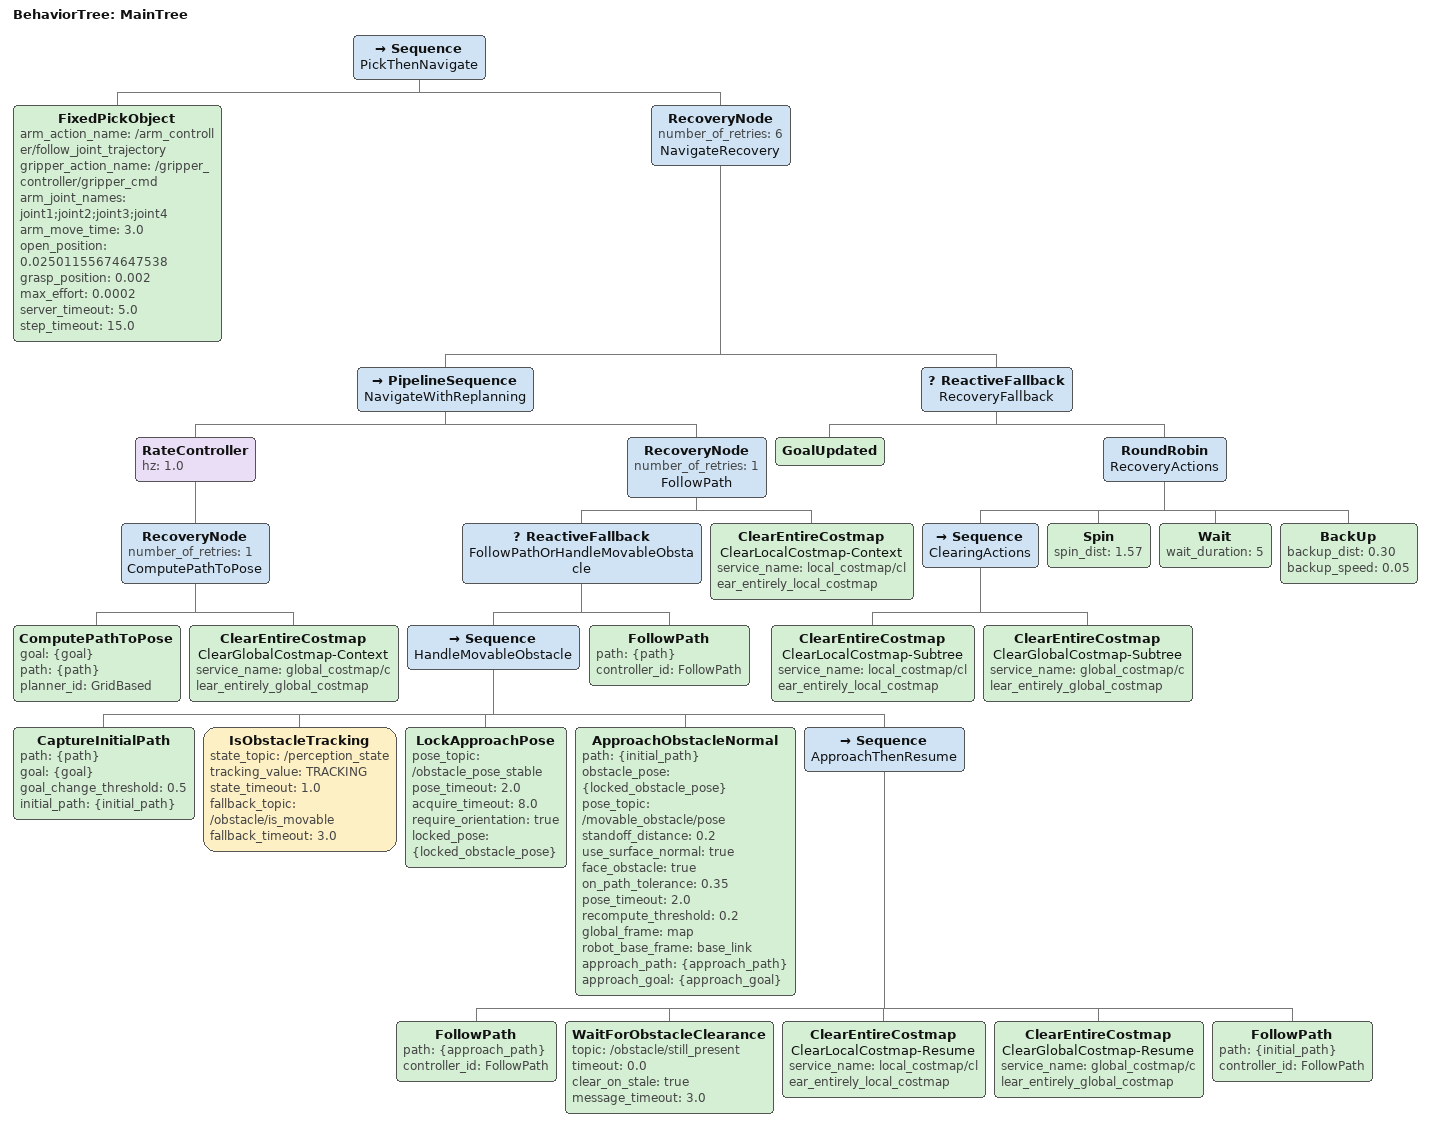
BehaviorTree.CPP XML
<root main_tree_to_execute="MainTree">
  <BehaviorTree ID="MainTree">
    <Sequence name="PickThenNavigate">

      <FixedPickObject arm_action_name="/arm_controller/follow_joint_trajectory"
                       gripper_action_name="/gripper_controller/gripper_cmd"
                       arm_joint_names="joint1;joint2;joint3;joint4"
                       arm_move_time="3.0"
                       open_position="0.02501155674647538"
                       grasp_position="0.002"
                       max_effort="0.0002"
                       server_timeout="5.0"
                       step_timeout="15.0"/>

      <RecoveryNode number_of_retries="6" name="NavigateRecovery">
        <PipelineSequence name="NavigateWithReplanning">
          <RateController hz="1.0">
            <RecoveryNode number_of_retries="1" name="ComputePathToPose">
              <ComputePathToPose goal="{goal}" path="{path}" planner_id="GridBased"/>
              <ClearEntireCostmap name="ClearGlobalCostmap-Context" service_name="global_costmap/clear_entirely_global_costmap"/>
            </RecoveryNode>
          </RateController>
          <RecoveryNode number_of_retries="1" name="FollowPath">
            <ReactiveFallback name="FollowPathOrHandleMovableObstacle">
              <Sequence name="HandleMovableObstacle">
                <CaptureInitialPath path="{path}" goal="{goal}"
                                    goal_change_threshold="0.5"
                                    initial_path="{initial_path}"/>
                <IsObstacleTracking state_topic="/perception_state"
                                    tracking_value="TRACKING"
                                    state_timeout="1.0"
                                    fallback_topic="/obstacle/is_movable"
                                    fallback_timeout="3.0"/>
                <LockApproachPose pose_topic="/obstacle_pose_stable"
                                  pose_timeout="2.0"
                                  acquire_timeout="8.0"
                                  require_orientation="true"
                                  locked_pose="{locked_obstacle_pose}"/>
                <ApproachObstacleNormal path="{initial_path}"
                                        obstacle_pose="{locked_obstacle_pose}"
                                        pose_topic="/movable_obstacle/pose"
                                        standoff_distance="0.2"
                                        use_surface_normal="true"
                                        face_obstacle="true"
                                        on_path_tolerance="0.35"
                                        pose_timeout="2.0"
                                        recompute_threshold="0.2"
                                        global_frame="map"
                                        robot_base_frame="base_link"
                                        approach_path="{approach_path}"
                                        approach_goal="{approach_goal}"/>
                <Sequence name="ApproachThenResume">
                  <FollowPath path="{approach_path}" controller_id="FollowPath"/>
                  <WaitForObstacleClearance topic="/obstacle/still_present"
                                            timeout="0.0"
                                            clear_on_stale="true"
                                            message_timeout="3.0"/>
                  <ClearEntireCostmap name="ClearLocalCostmap-Resume"
                                      service_name="local_costmap/clear_entirely_local_costmap"/>
                  <ClearEntireCostmap name="ClearGlobalCostmap-Resume"
                                      service_name="global_costmap/clear_entirely_global_costmap"/>
                  <FollowPath path="{initial_path}" controller_id="FollowPath"/>
                </Sequence>
              </Sequence>
              <FollowPath path="{path}" controller_id="FollowPath"/>
            </ReactiveFallback>
            <ClearEntireCostmap name="ClearLocalCostmap-Context" service_name="local_costmap/clear_entirely_local_costmap"/>
          </RecoveryNode>
        </PipelineSequence>
        <ReactiveFallback name="RecoveryFallback">
          <GoalUpdated/>
          <RoundRobin name="RecoveryActions">
            <Sequence name="ClearingActions">
              <ClearEntireCostmap name="ClearLocalCostmap-Subtree" service_name="local_costmap/clear_entirely_local_costmap"/>
              <ClearEntireCostmap name="ClearGlobalCostmap-Subtree" service_name="global_costmap/clear_entirely_global_costmap"/>
            </Sequence>
            <Spin spin_dist="1.57"/>
            <Wait wait_duration="5"/>
            <BackUp backup_dist="0.30" backup_speed="0.05"/>
          </RoundRobin>
        </ReactiveFallback>
      </RecoveryNode>

    </Sequence>
  </BehaviorTree>
</root>
